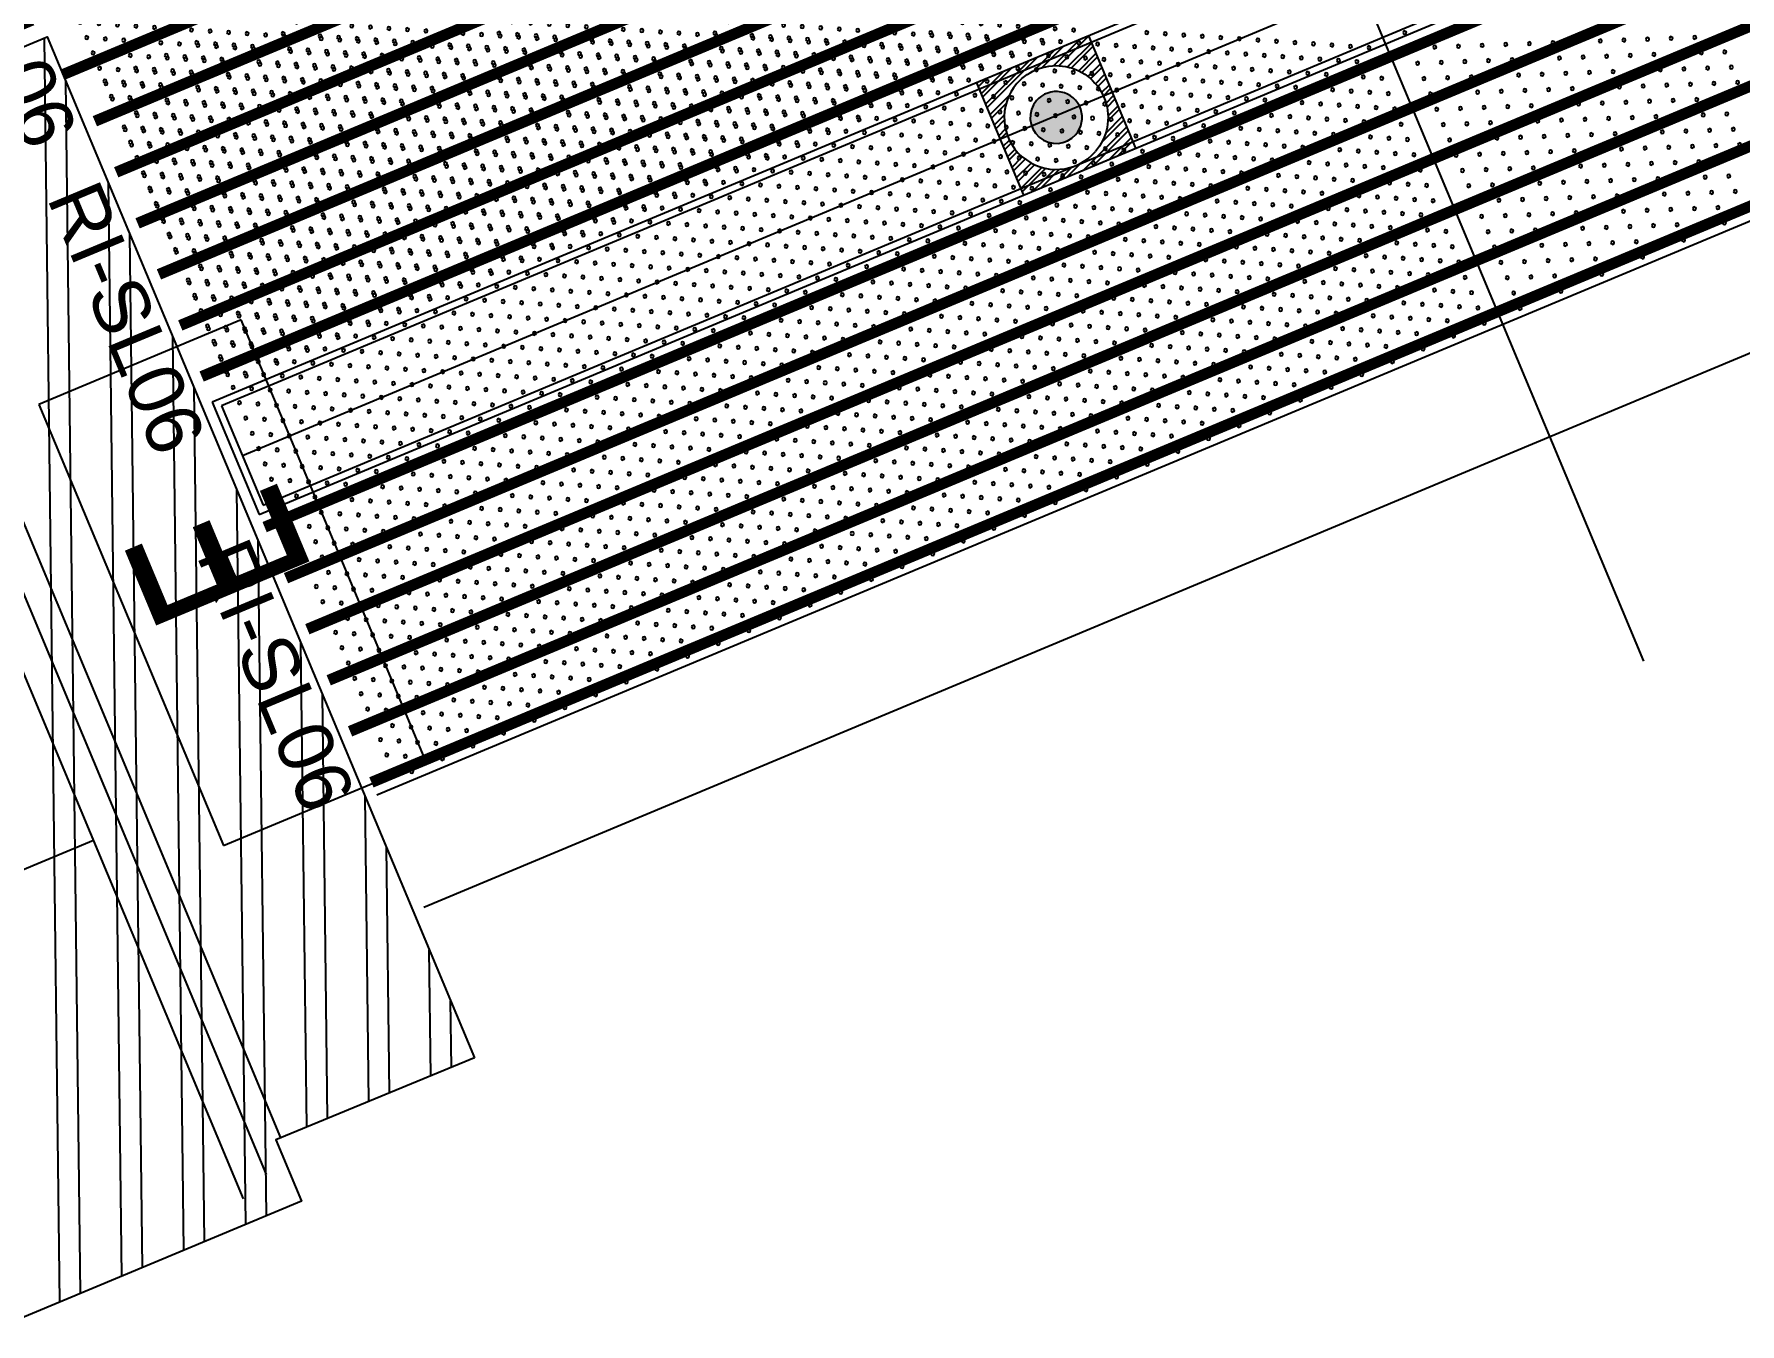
# Model space of a CAD drawing. Header units: millimetres. Extents: x 712803 to 922331, y -1382701 to -1225629.
# Drawn here: x 811359 to 814440, y -1279961 to -1277630 of the extents above; entities that cross this region are included whole.
import ezdxf
from ezdxf.enums import TextEntityAlignment as Align

# ---------------------------------------------------------------- set-up
doc = ezdxf.new("R2010")
doc.units = ezdxf.units.MM
doc.header["$LTSCALE"] = 10
doc.header["$MEASUREMENT"] = 0
doc.linetypes.add('CENTER', pattern=[50.8, 31.75, -6.35, 6.35, -6.35])
for name, color, linetype in [('I—平顶—分格线', 8, 'Continuous'), ('I—平顶—喷淋', 21, 'Continuous'), ('I—平顶—填充01(线状)', 8, 'Continuous'), ('I—平顶—暖通', 144, 'Continuous'), ('I—平顶—灯具', 62, 'Continuous'), ('I—平顶—造型', 122, 'Continuous'), ('疏散指示', 4, 'Continuous')]:
    doc.layers.add(name, color=color, linetype=linetype)
doc.styles.add('ARIAL', font='arial.ttf')
doc.styles.add('幼圆', font='SIMYOU.TTF', dxfattribs={"width": 0.7})

# ---------------------------------------------------------------- blocks, each defined once
blk = doc.blocks.new('30-2')
at = {"layer": 'I—平顶—分格线'}
for centre in [(-1385, -64.7), (-1370, -94.7), (-1355, -64.7), (-1340, -94.7), (-1325, -64.7), (-1310, -94.7), (-1295, -64.7), (-1280, -94.7), (-1265, -64.7), (-1250, -94.7), (-1235, -64.7), (-1220, -94.7), (-1205, -64.7), (-1190, -94.7), (-1175, -64.7), (-1160, -94.7), (-1145, -64.7), (-1130, -94.7), (-1115, -64.7), (-1100, -94.7), (-1085, -64.7), (-1070, -94.7), (-1055, -64.7), (-1040, -94.7), (-1025, -64.7), (-1010, -94.7), (-995, -64.7), (-980, -94.7), (-965, -64.7), (-950, -94.7), (-935, -64.7), (-920, -94.7), (-905, -64.7), (-890, -94.7), (-875, -64.7), (-860, -94.7), (-845, -64.7), (-830, -94.7), (-815, -64.7), (-800, -94.7), (-785, -64.7), (-770, -94.7), (-755, -64.7), (-740, -94.7), (-725, -64.7), (-710, -94.7), (-695, -64.7), (-680, -94.7), (-665, -64.7), (-650, -94.7), (-635, -64.7), (-620, -94.7), (-605, -64.7), (-590, -94.7), (-575, -64.7), (-560, -94.7), (-545, -64.7), (-530, -94.7), (-515, -64.7), (-500, -94.7), (-485, -64.7), (-470, -94.7), (-455, -64.7), (-440, -94.7), (-425, -64.7), (-410, -94.7), (-395, -64.7), (-380, -94.7), (-365, -64.7), (-350, -94.7), (-335, -64.7), (-320, -94.7), (-305, -64.7), (-290, -94.7), (-275, -64.7), (-260, -94.7), (-245, -64.7), (-230, -94.7), (-215, -64.7), (-200, -94.7), (-185, -64.7), (-170, -94.7), (-155, -64.7), (-140, -94.7), (-125, -64.7), (-110, -94.7), (-95, -64.7), (-80, -94.7), (-65, -64.7), (-50, -94.7), (-35, -64.7), (-20, -94.7), (-1385, -124.7), (-1355, -124.7), (-1325, -124.7), (-1295, -124.7), (-1265, -124.7), (-1235, -124.7), (-1205, -124.7), (-1175, -124.7), (-1145, -124.7), (-1115, -124.7), (-1085, -124.7), (-1055, -124.7), (-1025, -124.7), (-995, -124.7), (-965, -124.7), (-935, -124.7), (-905, -124.7), (-875, -124.7), (-845, -124.7), (-815, -124.7), (-785, -124.7), (-755, -124.7), (-725, -124.7), (-695, -124.7), (-665, -124.7), (-635, -124.7), (-605, -124.7), (-575, -124.7), (-545, -124.7), (-515, -124.7), (-485, -124.7), (-455, -124.7), (-425, -124.7), (-395, -124.7), (-365, -124.7), (-335, -124.7), (-305, -124.7), (-275, -124.7), (-245, -124.7), (-215, -124.7), (-185, -124.7), (-155, -124.7), (-125, -124.7), (-95, -124.7), (-65, -124.7), (-35, -124.7), (-1370, -154.7), (-1340, -154.7), (-1310, -154.7), (-1280, -154.7), (-1250, -154.7), (-1220, -154.7), (-1190, -154.7), (-1160, -154.7), (-1130, -154.7), (-1100, -154.7), (-1070, -154.7), (-1040, -154.7), (-1010, -154.7), (-980, -154.7), (-950, -154.7), (-920, -154.7), (-890, -154.7), (-860, -154.7), (-830, -154.7), (-800, -154.7), (-770, -154.7), (-740, -154.7), (-710, -154.7), (-680, -154.7), (-650, -154.7), (-620, -154.7), (-590, -154.7), (-560, -154.7), (-530, -154.7), (-500, -154.7), (-470, -154.7), (-440, -154.7), (-410, -154.7), (-380, -154.7), (-350, -154.7), (-320, -154.7), (-290, -154.7), (-260, -154.7), (-230, -154.7), (-200, -154.7), (-170, -154.7), (-140, -154.7), (-110, -154.7), (-80, -154.7), (-50, -154.7), (-20, -154.7), (-1385, -184.7), (-1355, -184.7), (-1325, -184.7), (-1295, -184.7), (-1265, -184.7), (-1235, -184.7), (-1205, -184.7), (-1175, -184.7), (-1145, -184.7), (-1115, -184.7), (-1085, -184.7), (-1055, -184.7), (-1025, -184.7), (-995, -184.7), (-965, -184.7), (-935, -184.7), (-905, -184.7), (-875, -184.7), (-845, -184.7), (-815, -184.7), (-785, -184.7), (-755, -184.7), (-725, -184.7), (-695, -184.7), (-665, -184.7), (-635, -184.7), (-605, -184.7), (-575, -184.7), (-545, -184.7), (-515, -184.7), (-485, -184.7), (-455, -184.7), (-425, -184.7), (-395, -184.7), (-365, -184.7), (-335, -184.7), (-305, -184.7), (-275, -184.7), (-245, -184.7), (-215, -184.7), (-185, -184.7), (-155, -184.7), (-125, -184.7), (-95, -184.7), (-65, -184.7), (-35, -184.7), (-1370, -214.7), (-1340, -214.7), (-1310, -214.7), (-1280, -214.7), (-1250, -214.7), (-1220, -214.7), (-1190, -214.7), (-1160, -214.7), (-1130, -214.7), (-1100, -214.7), (-1070, -214.7), (-1040, -214.7), (-1010, -214.7), (-980, -214.7), (-950, -214.7), (-920, -214.7), (-890, -214.7), (-860, -214.7), (-830, -214.7), (-800, -214.7), (-770, -214.7), (-740, -214.7), (-710, -214.7), (-680, -214.7), (-650, -214.7), (-620, -214.7), (-590, -214.7), (-560, -214.7), (-530, -214.7), (-500, -214.7), (-470, -214.7), (-440, -214.7), (-410, -214.7), (-380, -214.7), (-350, -214.7), (-320, -214.7), (-290, -214.7), (-260, -214.7), (-230, -214.7), (-200, -214.7), (-170, -214.7), (-140, -214.7), (-110, -214.7), (-80, -214.7), (-50, -214.7), (-20, -214.7), (-1385, -244.7), (-1355, -244.7), (-1325, -244.7), (-1295, -244.7), (-1265, -244.7), (-1235, -244.7), (-1205, -244.7), (-1175, -244.7), (-1145, -244.7), (-1115, -244.7), (-1085, -244.7), (-1055, -244.7), (-1025, -244.7), (-995, -244.7), (-965, -244.7), (-935, -244.7), (-905, -244.7), (-875, -244.7), (-845, -244.7), (-815, -244.7), (-785, -244.7), (-755, -244.7), (-725, -244.7), (-695, -244.7), (-665, -244.7), (-635, -244.7), (-605, -244.7), (-575, -244.7), (-545, -244.7), (-515, -244.7), (-485, -244.7), (-455, -244.7), (-425, -244.7), (-395, -244.7), (-365, -244.7), (-335, -244.7), (-305, -244.7), (-275, -244.7), (-245, -244.7), (-215, -244.7), (-185, -244.7), (-155, -244.7), (-125, -244.7), (-95, -244.7), (-65, -244.7), (-35, -244.7), (-1370, -274.7), (-1340, -274.7), (-1310, -274.7), (-1280, -274.7), (-1250, -274.7), (-1220, -274.7), (-1190, -274.7), (-1160, -274.7), (-1130, -274.7), (-1100, -274.7), (-1070, -274.7), (-1040, -274.7), (-1010, -274.7), (-980, -274.7), (-950, -274.7), (-920, -274.7), (-890, -274.7), (-860, -274.7), (-830, -274.7), (-800, -274.7), (-770, -274.7), (-740, -274.7), (-710, -274.7), (-680, -274.7), (-650, -274.7), (-620, -274.7), (-590, -274.7), (-560, -274.7), (-530, -274.7), (-500, -274.7), (-470, -274.7), (-440, -274.7), (-410, -274.7), (-380, -274.7), (-350, -274.7), (-320, -274.7), (-290, -274.7), (-260, -274.7), (-230, -274.7), (-200, -274.7), (-170, -274.7), (-140, -274.7), (-110, -274.7), (-80, -274.7), (-50, -274.7), (-20, -274.7), (-1355, -304.7), (-1325, -304.7), (-1295, -304.7), (-1265, -304.7), (-1235, -304.7), (-1205, -304.7), (-1175, -304.7), (-1145, -304.7), (-1115, -304.7), (-1085, -304.7), (-1055, -304.7), (-1025, -304.7), (-995, -304.7), (-965, -304.7), (-935, -304.7), (-905, -304.7), (-875, -304.7), (-845, -304.7), (-815, -304.7), (-785, -304.7), (-755, -304.7), (-725, -304.7), (-695, -304.7), (-665, -304.7), (-635, -304.7), (-605, -304.7), (-575, -304.7), (-545, -304.7), (-515, -304.7), (-485, -304.7), (-455, -304.7), (-425, -304.7), (-395, -304.7), (-365, -304.7), (-335, -304.7), (-305, -304.7), (-275, -304.7), (-245, -304.7), (-215, -304.7), (-185, -304.7), (-155, -304.7), (-125, -304.7), (-95, -304.7), (-65, -304.7), (-35, -304.7), (-1340, -334.7), (-1310, -334.7), (-1280, -334.7), (-1250, -334.7), (-1220, -334.7), (-1190, -334.7), (-1160, -334.7), (-1130, -334.7), (-1100, -334.7), (-1070, -334.7), (-1040, -334.7), (-1010, -334.7), (-980, -334.7), (-950, -334.7), (-920, -334.7), (-890, -334.7), (-860, -334.7), (-830, -334.7), (-800, -334.7), (-770, -334.7), (-740, -334.7), (-710, -334.7), (-680, -334.7), (-650, -334.7), (-620, -334.7), (-590, -334.7), (-560, -334.7), (-530, -334.7), (-500, -334.7), (-470, -334.7), (-440, -334.7), (-410, -334.7), (-380, -334.7), (-350, -334.7), (-320, -334.7), (-290, -334.7), (-260, -334.7), (-230, -334.7), (-200, -334.7), (-170, -334.7), (-140, -334.7), (-110, -334.7), (-80, -334.7), (-50, -334.7), (-20, -334.7), (-1325, -364.7), (-1295, -364.7), (-1265, -364.7), (-1235, -364.7), (-1205, -364.7), (-1175, -364.7), (-1145, -364.7), (-1115, -364.7), (-1085, -364.7), (-1055, -364.7), (-1025, -364.7), (-995, -364.7), (-965, -364.7), (-935, -364.7), (-905, -364.7), (-875, -364.7), (-845, -364.7), (-815, -364.7), (-785, -364.7), (-755, -364.7), (-725, -364.7), (-695, -364.7), (-665, -364.7), (-635, -364.7), (-605, -364.7), (-575, -364.7), (-545, -364.7), (-515, -364.7), (-485, -364.7), (-455, -364.7), (-425, -364.7), (-395, -364.7), (-365, -364.7), (-335, -364.7), (-305, -364.7), (-275, -364.7), (-245, -364.7), (-215, -364.7), (-185, -364.7), (-155, -364.7), (-125, -364.7), (-95, -364.7), (-65, -364.7), (-35, -364.7), (-1340, -394.7), (-1310, -394.7), (-1280, -394.7), (-1250, -394.7), (-1220, -394.7), (-1190, -394.7), (-1160, -394.7), (-1130, -394.7), (-1100, -394.7), (-1070, -394.7), (-1040, -394.7), (-1010, -394.7), (-980, -394.7), (-950, -394.7), (-920, -394.7), (-890, -394.7), (-860, -394.7), (-830, -394.7), (-800, -394.7), (-770, -394.7), (-740, -394.7), (-710, -394.7), (-680, -394.7), (-650, -394.7), (-620, -394.7), (-590, -394.7), (-560, -394.7), (-530, -394.7), (-500, -394.7), (-470, -394.7), (-440, -394.7), (-410, -394.7), (-380, -394.7), (-350, -394.7), (-320, -394.7), (-290, -394.7), (-260, -394.7), (-230, -394.7), (-200, -394.7), (-170, -394.7), (-140, -394.7), (-110, -394.7), (-80, -394.7), (-50, -394.7), (-20, -394.7), (-1325, -424.7), (-1295, -424.7), (-1265, -424.7), (-1235, -424.7), (-1205, -424.7), (-1175, -424.7), (-1145, -424.7), (-1115, -424.7), (-1085, -424.7), (-1055, -424.7), (-1025, -424.7), (-995, -424.7), (-965, -424.7), (-935, -424.7), (-905, -424.7), (-875, -424.7), (-845, -424.7), (-815, -424.7), (-785, -424.7), (-755, -424.7), (-725, -424.7), (-695, -424.7), (-665, -424.7), (-635, -424.7), (-605, -424.7), (-575, -424.7), (-545, -424.7), (-515, -424.7), (-485, -424.7), (-455, -424.7), (-425, -424.7), (-395, -424.7), (-365, -424.7), (-335, -424.7), (-305, -424.7), (-275, -424.7), (-245, -424.7), (-215, -424.7), (-185, -424.7), (-155, -424.7), (-125, -424.7), (-95, -424.7), (-65, -424.7), (-35, -424.7), (-1310, -454.7), (-1280, -454.7), (-1250, -454.7), (-1220, -454.7), (-1190, -454.7), (-1160, -454.7), (-1130, -454.7), (-1100, -454.7), (-1070, -454.7), (-1040, -454.7), (-1010, -454.7), (-980, -454.7), (-950, -454.7), (-920, -454.7), (-890, -454.7), (-860, -454.7), (-830, -454.7), (-800, -454.7), (-770, -454.7), (-740, -454.7), (-710, -454.7), (-680, -454.7), (-650, -454.7), (-620, -454.7), (-590, -454.7), (-560, -454.7), (-530, -454.7), (-500, -454.7), (-470, -454.7), (-440, -454.7), (-410, -454.7), (-380, -454.7), (-350, -454.7), (-320, -454.7), (-290, -454.7), (-260, -454.7), (-230, -454.7), (-200, -454.7), (-170, -454.7), (-140, -454.7), (-110, -454.7), (-80, -454.7), (-50, -454.7), (-20, -454.7), (-1295, -484.7), (-1265, -484.7), (-1235, -484.7), (-1205, -484.7), (-1175, -484.7), (-1145, -484.7), (-1115, -484.7), (-1085, -484.7), (-1055, -484.7), (-1025, -484.7), (-995, -484.7), (-965, -484.7), (-935, -484.7), (-905, -484.7), (-875, -484.7), (-845, -484.7), (-815, -484.7), (-785, -484.7), (-755, -484.7), (-725, -484.7), (-695, -484.7), (-665, -484.7), (-635, -484.7), (-605, -484.7), (-575, -484.7), (-545, -484.7), (-515, -484.7), (-485, -484.7), (-455, -484.7), (-425, -484.7), (-395, -484.7), (-365, -484.7), (-335, -484.7), (-305, -484.7), (-275, -484.7), (-245, -484.7), (-215, -484.7), (-185, -484.7), (-155, -484.7), (-125, -484.7), (-95, -484.7), (-65, -484.7), (-35, -484.7), (-1280, -514.7), (-1250, -514.7), (-1220, -514.7), (-1190, -514.7), (-1160, -514.7), (-1130, -514.7), (-1100, -514.7), (-1070, -514.7), (-1040, -514.7), (-1010, -514.7), (-980, -514.7), (-950, -514.7), (-920, -514.7), (-890, -514.7), (-860, -514.7), (-830, -514.7), (-800, -514.7), (-770, -514.7), (-740, -514.7), (-710, -514.7), (-680, -514.7), (-650, -514.7), (-620, -514.7), (-590, -514.7), (-560, -514.7), (-530, -514.7), (-500, -514.7), (-470, -514.7), (-440, -514.7), (-410, -514.7), (-380, -514.7), (-350, -514.7), (-320, -514.7), (-290, -514.7), (-260, -514.7), (-230, -514.7), (-200, -514.7), (-170, -514.7), (-140, -514.7), (-110, -514.7), (-80, -514.7), (-50, -514.7), (-20, -514.7), (-1265, -544.7), (-1235, -544.7), (-1205, -544.7), (-1175, -544.7), (-1145, -544.7), (-1115, -544.7), (-1085, -544.7), (-1055, -544.7), (-1025, -544.7), (-995, -544.7), (-965, -544.7), (-935, -544.7), (-905, -544.7), (-875, -544.7), (-845, -544.7), (-815, -544.7), (-785, -544.7), (-755, -544.7), (-725, -544.7), (-695, -544.7), (-665, -544.7), (-635, -544.7), (-605, -544.7), (-575, -544.7), (-545, -544.7), (-515, -544.7), (-485, -544.7), (-455, -544.7), (-425, -544.7), (-395, -544.7), (-365, -544.7), (-335, -544.7), (-305, -544.7), (-275, -544.7), (-245, -544.7), (-215, -544.7), (-185, -544.7), (-155, -544.7), (-125, -544.7), (-95, -544.7), (-65, -544.7), (-35, -544.7), (-1250, -574.7), (-1220, -574.7), (-1190, -574.7), (-1160, -574.7), (-1130, -574.7), (-1100, -574.7), (-1070, -574.7), (-1040, -574.7), (-1010, -574.7), (-980, -574.7), (-950, -574.7), (-920, -574.7), (-890, -574.7), (-860, -574.7), (-830, -574.7), (-800, -574.7), (-770, -574.7), (-740, -574.7), (-710, -574.7), (-680, -574.7), (-650, -574.7), (-620, -574.7), (-590, -574.7), (-560, -574.7), (-530, -574.7), (-500, -574.7), (-470, -574.7), (-440, -574.7), (-410, -574.7), (-380, -574.7), (-350, -574.7), (-320, -574.7), (-290, -574.7), (-260, -574.7), (-230, -574.7), (-200, -574.7), (-170, -574.7), (-140, -574.7), (-110, -574.7), (-80, -574.7), (-50, -574.7), (-20, -574.7), (-1235, -604.7), (-1205, -604.7), (-1175, -604.7), (-1145, -604.7), (-1115, -604.7), (-1085, -604.7), (-1055, -604.7), (-1025, -604.7), (-995, -604.7), (-965, -604.7), (-935, -604.7), (-905, -604.7), (-875, -604.7), (-845, -604.7), (-815, -604.7), (-785, -604.7), (-755, -604.7), (-725, -604.7), (-695, -604.7), (-665, -604.7), (-635, -604.7), (-605, -604.7), (-575, -604.7), (-545, -604.7), (-515, -604.7), (-485, -604.7), (-455, -604.7), (-425, -604.7), (-395, -604.7), (-365, -604.7), (-335, -604.7), (-305, -604.7), (-275, -604.7), (-245, -604.7), (-215, -604.7), (-185, -604.7), (-155, -604.7), (-125, -604.7), (-95, -604.7), (-65, -604.7), (-35, -604.7), (-1220, -634.7), (-1190, -634.7), (-1160, -634.7), (-1130, -634.7), (-1100, -634.7), (-1070, -634.7), (-1040, -634.7), (-1010, -634.7), (-980, -634.7), (-950, -634.7), (-920, -634.7), (-890, -634.7), (-860, -634.7), (-830, -634.7), (-800, -634.7), (-770, -634.7), (-740, -634.7), (-710, -634.7), (-680, -634.7), (-650, -634.7), (-620, -634.7), (-590, -634.7), (-560, -634.7), (-530, -634.7), (-500, -634.7), (-470, -634.7), (-440, -634.7), (-410, -634.7), (-380, -634.7), (-350, -634.7), (-320, -634.7), (-290, -634.7), (-260, -634.7), (-230, -634.7), (-200, -634.7), (-170, -634.7), (-140, -634.7), (-110, -634.7), (-80, -634.7), (-50, -634.7), (-20, -634.7), (-1205, -664.7), (-1175, -664.7), (-1145, -664.7), (-1115, -664.7), (-1085, -664.7), (-1055, -664.7), (-1025, -664.7), (-995, -664.7), (-965, -664.7), (-935, -664.7), (-905, -664.7), (-875, -664.7), (-845, -664.7), (-815, -664.7), (-785, -664.7), (-755, -664.7), (-725, -664.7), (-695, -664.7), (-665, -664.7), (-635, -664.7), (-605, -664.7), (-575, -664.7), (-545, -664.7), (-515, -664.7), (-485, -664.7), (-455, -664.7), (-425, -664.7), (-395, -664.7), (-365, -664.7), (-335, -664.7), (-305, -664.7), (-275, -664.7), (-245, -664.7), (-215, -664.7), (-185, -664.7), (-155, -664.7), (-125, -664.7), (-95, -664.7), (-65, -664.7), (-35, -664.7), (-1190, -694.7), (-1160, -694.7), (-1130, -694.7), (-1100, -694.7), (-1070, -694.7), (-1040, -694.7), (-1010, -694.7), (-980, -694.7), (-950, -694.7), (-920, -694.7), (-890, -694.7), (-860, -694.7), (-830, -694.7), (-800, -694.7), (-770, -694.7), (-740, -694.7), (-710, -694.7), (-680, -694.7), (-650, -694.7), (-620, -694.7), (-590, -694.7), (-560, -694.7), (-530, -694.7), (-500, -694.7), (-470, -694.7), (-440, -694.7), (-410, -694.7), (-380, -694.7), (-350, -694.7), (-320, -694.7), (-290, -694.7), (-260, -694.7), (-230, -694.7), (-200, -694.7), (-170, -694.7), (-140, -694.7), (-110, -694.7), (-80, -694.7), (-50, -694.7), (-20, -694.7), (-1175, -724.7), (-1145, -724.7), (-1115, -724.7), (-1085, -724.7), (-1055, -724.7), (-1025, -724.7), (-995, -724.7), (-965, -724.7), (-935, -724.7), (-905, -724.7), (-875, -724.7), (-845, -724.7), (-815, -724.7), (-785, -724.7), (-755, -724.7), (-725, -724.7), (-695, -724.7), (-665, -724.7), (-635, -724.7), (-605, -724.7), (-575, -724.7), (-545, -724.7), (-515, -724.7), (-485, -724.7), (-455, -724.7), (-425, -724.7), (-395, -724.7), (-365, -724.7), (-335, -724.7), (-305, -724.7), (-275, -724.7), (-245, -724.7), (-215, -724.7), (-185, -724.7), (-155, -724.7), (-125, -724.7), (-95, -724.7), (-65, -724.7), (-35, -724.7), (-1190, -754.7), (-1160, -754.7), (-1130, -754.7), (-1100, -754.7), (-1070, -754.7), (-1040, -754.7), (-1010, -754.7), (-980, -754.7), (-950, -754.7), (-920, -754.7), (-890, -754.7), (-860, -754.7), (-830, -754.7), (-800, -754.7), (-770, -754.7), (-740, -754.7), (-710, -754.7), (-680, -754.7), (-650, -754.7), (-620, -754.7), (-590, -754.7), (-560, -754.7), (-530, -754.7), (-500, -754.7), (-470, -754.7), (-440, -754.7), (-410, -754.7), (-380, -754.7), (-350, -754.7), (-320, -754.7), (-290, -754.7), (-260, -754.7), (-230, -754.7), (-200, -754.7), (-170, -754.7), (-140, -754.7), (-110, -754.7), (-80, -754.7), (-50, -754.7), (-20, -754.7), (-1175, -784.7), (-1145, -784.7), (-1115, -784.7), (-1085, -784.7), (-1055, -784.7), (-1025, -784.7), (-995, -784.7), (-965, -784.7), (-935, -784.7), (-905, -784.7), (-875, -784.7), (-845, -784.7), (-815, -784.7), (-785, -784.7), (-755, -784.7), (-725, -784.7), (-695, -784.7), (-665, -784.7), (-635, -784.7), (-605, -784.7), (-575, -784.7), (-545, -784.7), (-515, -784.7), (-485, -784.7), (-455, -784.7), (-425, -784.7), (-395, -784.7), (-365, -784.7), (-335, -784.7), (-305, -784.7), (-275, -784.7), (-245, -784.7), (-215, -784.7), (-185, -784.7), (-155, -784.7), (-125, -784.7), (-95, -784.7), (-65, -784.7), (-35, -784.7), (-1160, -814.7), (-1130, -814.7), (-1100, -814.7), (-1070, -814.7), (-1040, -814.7), (-1010, -814.7), (-980, -814.7), (-950, -814.7), (-920, -814.7), (-890, -814.7), (-860, -814.7), (-830, -814.7), (-800, -814.7), (-770, -814.7), (-740, -814.7), (-710, -814.7), (-680, -814.7), (-650, -814.7), (-620, -814.7), (-590, -814.7), (-560, -814.7), (-530, -814.7), (-500, -814.7), (-470, -814.7), (-440, -814.7), (-410, -814.7), (-380, -814.7), (-350, -814.7), (-320, -814.7), (-290, -814.7), (-260, -814.7), (-230, -814.7), (-200, -814.7), (-170, -814.7), (-140, -814.7), (-110, -814.7), (-80, -814.7), (-50, -814.7), (-20, -814.7), (-1145, -844.7), (-1115, -844.7), (-1085, -844.7), (-1055, -844.7), (-1025, -844.7), (-995, -844.7), (-965, -844.7), (-935, -844.7), (-905, -844.7), (-875, -844.7), (-845, -844.7), (-815, -844.7), (-785, -844.7), (-755, -844.7), (-725, -844.7), (-695, -844.7), (-665, -844.7), (-635, -844.7), (-605, -844.7), (-575, -844.7), (-545, -844.7), (-515, -844.7), (-485, -844.7), (-455, -844.7), (-425, -844.7), (-395, -844.7), (-365, -844.7), (-335, -844.7), (-305, -844.7), (-275, -844.7), (-245, -844.7), (-215, -844.7), (-185, -844.7), (-155, -844.7), (-125, -844.7), (-95, -844.7), (-65, -844.7), (-35, -844.7), (-1130, -874.7), (-1100, -874.7), (-1070, -874.7), (-1040, -874.7), (-1010, -874.7), (-980, -874.7), (-950, -874.7), (-920, -874.7), (-890, -874.7), (-860, -874.7), (-830, -874.7), (-800, -874.7), (-770, -874.7), (-740, -874.7), (-710, -874.7), (-680, -874.7), (-650, -874.7), (-620, -874.7), (-590, -874.7), (-560, -874.7), (-530, -874.7), (-500, -874.7), (-470, -874.7), (-440, -874.7), (-410, -874.7), (-380, -874.7), (-350, -874.7), (-320, -874.7), (-290, -874.7), (-260, -874.7), (-230, -874.7), (-200, -874.7), (-170, -874.7), (-140, -874.7), (-110, -874.7), (-80, -874.7), (-50, -874.7), (-20, -874.7), (-1115, -904.7), (-1085, -904.7), (-1055, -904.7), (-1025, -904.7), (-995, -904.7), (-965, -904.7), (-935, -904.7), (-905, -904.7), (-875, -904.7), (-845, -904.7), (-815, -904.7), (-785, -904.7), (-755, -904.7), (-725, -904.7), (-695, -904.7), (-665, -904.7), (-635, -904.7), (-605, -904.7), (-575, -904.7), (-545, -904.7), (-515, -904.7), (-485, -904.7), (-455, -904.7), (-425, -904.7), (-395, -904.7), (-365, -904.7), (-335, -904.7), (-305, -904.7), (-275, -904.7), (-245, -904.7), (-215, -904.7), (-185, -904.7), (-155, -904.7), (-125, -904.7), (-95, -904.7), (-65, -904.7), (-35, -904.7), (-1100, -934.7), (-1070, -934.7), (-1040, -934.7), (-1010, -934.7), (-980, -934.7), (-950, -934.7), (-920, -934.7), (-890, -934.7), (-860, -934.7), (-830, -934.7), (-800, -934.7), (-770, -934.7), (-740, -934.7), (-710, -934.7), (-680, -934.7), (-650, -934.7), (-620, -934.7), (-590, -934.7), (-560, -934.7), (-530, -934.7), (-500, -934.7), (-470, -934.7), (-440, -934.7), (-410, -934.7), (-380, -934.7), (-350, -934.7), (-320, -934.7), (-290, -934.7), (-260, -934.7), (-230, -934.7), (-200, -934.7), (-170, -934.7), (-140, -934.7), (-110, -934.7), (-80, -934.7), (-50, -934.7), (-20, -934.7), (-1085, -964.7), (-1055, -964.7), (-1025, -964.7), (-995, -964.7), (-965, -964.7), (-935, -964.7), (-905, -964.7), (-875, -964.7), (-845, -964.7), (-815, -964.7), (-785, -964.7), (-755, -964.7), (-725, -964.7), (-695, -964.7), (-665, -964.7), (-635, -964.7), (-605, -964.7), (-575, -964.7), (-545, -964.7), (-515, -964.7), (-485, -964.7), (-455, -964.7), (-425, -964.7), (-395, -964.7), (-365, -964.7), (-335, -964.7), (-305, -964.7), (-275, -964.7), (-245, -964.7), (-215, -964.7), (-185, -964.7), (-155, -964.7), (-125, -964.7), (-95, -964.7), (-65, -964.7), (-35, -964.7), (-1070, -994.7), (-1040, -994.7), (-1010, -994.7), (-980, -994.7), (-950, -994.7), (-920, -994.7), (-890, -994.7), (-860, -994.7), (-830, -994.7), (-800, -994.7), (-770, -994.7), (-740, -994.7), (-710, -994.7), (-680, -994.7), (-650, -994.7), (-620, -994.7), (-590, -994.7), (-560, -994.7), (-530, -994.7), (-500, -994.7), (-470, -994.7), (-440, -994.7), (-410, -994.7), (-380, -994.7), (-350, -994.7), (-320, -994.7), (-290, -994.7), (-260, -994.7), (-230, -994.7), (-200, -994.7), (-170, -994.7), (-140, -994.7), (-110, -994.7), (-80, -994.7), (-50, -994.7), (-20, -994.7), (-1055, -1024.7), (-1025, -1024.7), (-995, -1024.7), (-965, -1024.7), (-935, -1024.7), (-905, -1024.7), (-875, -1024.7), (-845, -1024.7), (-815, -1024.7), (-785, -1024.7), (-755, -1024.7), (-725, -1024.7), (-695, -1024.7), (-665, -1024.7), (-635, -1024.7), (-605, -1024.7), (-575, -1024.7), (-545, -1024.7), (-515, -1024.7), (-485, -1024.7), (-455, -1024.7), (-425, -1024.7), (-395, -1024.7), (-365, -1024.7), (-335, -1024.7), (-305, -1024.7), (-275, -1024.7), (-245, -1024.7), (-215, -1024.7), (-185, -1024.7), (-155, -1024.7), (-125, -1024.7), (-95, -1024.7), (-65, -1024.7), (-35, -1024.7), (-1040, -1054.7), (-1010, -1054.7), (-980, -1054.7), (-950, -1054.7), (-920, -1054.7), (-890, -1054.7), (-860, -1054.7), (-830, -1054.7), (-800, -1054.7), (-770, -1054.7), (-740, -1054.7), (-710, -1054.7), (-680, -1054.7), (-650, -1054.7), (-620, -1054.7), (-590, -1054.7), (-560, -1054.7), (-530, -1054.7), (-500, -1054.7), (-470, -1054.7), (-440, -1054.7), (-410, -1054.7), (-380, -1054.7), (-350, -1054.7), (-320, -1054.7), (-290, -1054.7), (-260, -1054.7), (-230, -1054.7), (-200, -1054.7), (-170, -1054.7), (-140, -1054.7), (-110, -1054.7), (-80, -1054.7), (-50, -1054.7), (-20, -1054.7), (-1025, -1084.7), (-995, -1084.7), (-965, -1084.7), (-935, -1084.7), (-905, -1084.7), (-875, -1084.7), (-845, -1084.7), (-815, -1084.7), (-785, -1084.7), (-755, -1084.7), (-725, -1084.7), (-695, -1084.7), (-665, -1084.7), (-635, -1084.7), (-605, -1084.7), (-575, -1084.7), (-545, -1084.7), (-515, -1084.7), (-485, -1084.7), (-455, -1084.7), (-425, -1084.7), (-395, -1084.7), (-365, -1084.7), (-335, -1084.7), (-305, -1084.7), (-275, -1084.7), (-245, -1084.7), (-215, -1084.7), (-185, -1084.7), (-155, -1084.7), (-125, -1084.7), (-95, -1084.7), (-65, -1084.7), (-35, -1084.7), (-1040, -1114.7), (-1010, -1114.7), (-980, -1114.7), (-950, -1114.7), (-920, -1114.7), (-890, -1114.7), (-860, -1114.7), (-830, -1114.7), (-800, -1114.7), (-770, -1114.7), (-740, -1114.7), (-710, -1114.7), (-680, -1114.7), (-650, -1114.7), (-620, -1114.7), (-590, -1114.7), (-560, -1114.7), (-530, -1114.7), (-500, -1114.7), (-470, -1114.7), (-440, -1114.7), (-410, -1114.7), (-380, -1114.7), (-350, -1114.7), (-320, -1114.7), (-290, -1114.7), (-260, -1114.7), (-230, -1114.7), (-200, -1114.7), (-170, -1114.7), (-140, -1114.7), (-110, -1114.7), (-80, -1114.7), (-50, -1114.7), (-20, -1114.7), (-1025, -1144.7), (-995, -1144.7), (-965, -1144.7), (-935, -1144.7), (-905, -1144.7), (-875, -1144.7), (-845, -1144.7), (-815, -1144.7), (-785, -1144.7), (-755, -1144.7), (-725, -1144.7), (-695, -1144.7), (-665, -1144.7), (-635, -1144.7), (-605, -1144.7), (-575, -1144.7), (-545, -1144.7), (-515, -1144.7), (-485, -1144.7), (-455, -1144.7), (-425, -1144.7), (-395, -1144.7), (-365, -1144.7), (-335, -1144.7), (-305, -1144.7), (-275, -1144.7), (-245, -1144.7), (-215, -1144.7), (-185, -1144.7), (-155, -1144.7), (-125, -1144.7), (-95, -1144.7), (-65, -1144.7), (-35, -1144.7), (-1010, -1174.7), (-980, -1174.7), (-950, -1174.7), (-920, -1174.7), (-890, -1174.7), (-860, -1174.7), (-830, -1174.7), (-800, -1174.7), (-770, -1174.7), (-740, -1174.7), (-710, -1174.7), (-680, -1174.7), (-650, -1174.7), (-620, -1174.7), (-590, -1174.7), (-560, -1174.7), (-530, -1174.7), (-500, -1174.7), (-470, -1174.7), (-440, -1174.7), (-410, -1174.7), (-380, -1174.7), (-350, -1174.7), (-320, -1174.7), (-290, -1174.7), (-260, -1174.7), (-230, -1174.7), (-200, -1174.7), (-170, -1174.7), (-140, -1174.7), (-110, -1174.7), (-80, -1174.7), (-50, -1174.7), (-20, -1174.7), (-995, -1204.7), (-980, -1234.7), (-965, -1204.7), (-950, -1234.7), (-935, -1204.7), (-920, -1234.7), (-905, -1204.7), (-890, -1234.7), (-875, -1204.7), (-860, -1234.7), (-845, -1204.7), (-830, -1234.7), (-815, -1204.7), (-800, -1234.7), (-785, -1204.7), (-770, -1234.7), (-755, -1204.7), (-740, -1234.7), (-725, -1204.7), (-710, -1234.7), (-695, -1204.7), (-680, -1234.7), (-665, -1204.7), (-650, -1234.7), (-635, -1204.7), (-620, -1234.7), (-605, -1204.7), (-590, -1234.7), (-575, -1204.7), (-560, -1234.7), (-545, -1204.7), (-530, -1234.7), (-515, -1204.7), (-500, -1234.7), (-485, -1204.7), (-470, -1234.7), (-455, -1204.7), (-440, -1234.7), (-425, -1204.7), (-410, -1234.7), (-395, -1204.7), (-380, -1234.7), (-365, -1204.7), (-350, -1234.7), (-335, -1204.7), (-320, -1234.7), (-305, -1204.7), (-290, -1234.7), (-275, -1204.7), (-260, -1234.7), (-245, -1204.7), (-230, -1234.7), (-215, -1204.7), (-200, -1234.7), (-185, -1204.7), (-170, -1234.7), (-155, -1204.7), (-140, -1234.7), (-125, -1204.7), (-110, -1234.7), (-95, -1204.7), (-80, -1234.7), (-65, -1204.7), (-50, -1234.7), (-35, -1204.7), (-20, -1234.7), (-965, -1264.7), (-935, -1264.7), (-905, -1264.7), (-875, -1264.7), (-845, -1264.7), (-815, -1264.7), (-785, -1264.7), (-755, -1264.7), (-725, -1264.7), (-695, -1264.7), (-665, -1264.7), (-635, -1264.7), (-605, -1264.7), (-575, -1264.7), (-545, -1264.7), (-515, -1264.7), (-485, -1264.7), (-455, -1264.7), (-425, -1264.7), (-395, -1264.7), (-365, -1264.7), (-335, -1264.7), (-305, -1264.7), (-275, -1264.7), (-245, -1264.7), (-215, -1264.7), (-185, -1264.7), (-155, -1264.7), (-125, -1264.7), (-95, -1264.7), (-65, -1264.7), (-35, -1264.7), (-950, -1294.7), (-920, -1294.7), (-890, -1294.7), (-860, -1294.7), (-830, -1294.7), (-800, -1294.7), (-770, -1294.7), (-740, -1294.7), (-710, -1294.7), (-680, -1294.7), (-650, -1294.7), (-620, -1294.7), (-590, -1294.7), (-560, -1294.7), (-530, -1294.7), (-500, -1294.7), (-470, -1294.7), (-440, -1294.7), (-410, -1294.7), (-380, -1294.7), (-350, -1294.7), (-320, -1294.7), (-290, -1294.7), (-260, -1294.7), (-230, -1294.7), (-200, -1294.7), (-170, -1294.7), (-140, -1294.7), (-110, -1294.7), (-80, -1294.7), (-50, -1294.7), (-20, -1294.7), (-935, -1324.7), (-905, -1324.7), (-875, -1324.7), (-845, -1324.7), (-815, -1324.7), (-785, -1324.7), (-755, -1324.7), (-725, -1324.7), (-695, -1324.7), (-665, -1324.7), (-635, -1324.7), (-605, -1324.7), (-575, -1324.7), (-545, -1324.7), (-515, -1324.7), (-485, -1324.7), (-455, -1324.7), (-425, -1324.7), (-395, -1324.7), (-365, -1324.7), (-335, -1324.7), (-305, -1324.7), (-275, -1324.7), (-245, -1324.7), (-215, -1324.7), (-185, -1324.7), (-155, -1324.7), (-125, -1324.7), (-95, -1324.7), (-65, -1324.7), (-35, -1324.7), (-920, -1354.7), (-890, -1354.7), (-860, -1354.7), (-830, -1354.7), (-800, -1354.7), (-770, -1354.7), (-740, -1354.7), (-710, -1354.7), (-680, -1354.7), (-650, -1354.7), (-620, -1354.7), (-590, -1354.7), (-560, -1354.7), (-530, -1354.7), (-500, -1354.7), (-470, -1354.7), (-440, -1354.7), (-410, -1354.7), (-380, -1354.7), (-350, -1354.7), (-320, -1354.7), (-290, -1354.7), (-260, -1354.7), (-230, -1354.7), (-200, -1354.7), (-170, -1354.7), (-140, -1354.7), (-110, -1354.7), (-80, -1354.7), (-50, -1354.7), (-20, -1354.7), (-905, -1384.7), (-875, -1384.7), (-845, -1384.7), (-815, -1384.7), (-785, -1384.7), (-755, -1384.7), (-725, -1384.7), (-695, -1384.7), (-665, -1384.7), (-635, -1384.7), (-605, -1384.7), (-575, -1384.7), (-545, -1384.7), (-515, -1384.7), (-485, -1384.7), (-455, -1384.7), (-425, -1384.7), (-395, -1384.7), (-365, -1384.7), (-335, -1384.7), (-305, -1384.7), (-275, -1384.7), (-245, -1384.7), (-215, -1384.7), (-185, -1384.7), (-155, -1384.7), (-125, -1384.7), (-95, -1384.7), (-65, -1384.7), (-35, -1384.7), (-890, -1414.7), (-860, -1414.7), (-830, -1414.7), (-800, -1414.7), (-770, -1414.7), (-740, -1414.7), (-710, -1414.7), (-680, -1414.7), (-650, -1414.7), (-620, -1414.7), (-590, -1414.7), (-560, -1414.7), (-530, -1414.7), (-500, -1414.7), (-470, -1414.7), (-440, -1414.7), (-410, -1414.7), (-380, -1414.7), (-350, -1414.7), (-320, -1414.7), (-290, -1414.7), (-260, -1414.7), (-230, -1414.7), (-200, -1414.7), (-170, -1414.7), (-140, -1414.7), (-110, -1414.7), (-80, -1414.7), (-50, -1414.7), (-20, -1414.7), (-875, -1444.7), (-845, -1444.7), (-815, -1444.7), (-785, -1444.7), (-755, -1444.7), (-725, -1444.7), (-695, -1444.7), (-665, -1444.7), (-635, -1444.7), (-605, -1444.7), (-575, -1444.7), (-545, -1444.7), (-515, -1444.7), (-485, -1444.7), (-455, -1444.7), (-425, -1444.7), (-395, -1444.7), (-365, -1444.7), (-335, -1444.7), (-305, -1444.7), (-275, -1444.7), (-245, -1444.7), (-215, -1444.7), (-185, -1444.7), (-155, -1444.7), (-125, -1444.7), (-95, -1444.7), (-65, -1444.7), (-35, -1444.7), (-890, -1474.7), (-860, -1474.7), (-830, -1474.7), (-800, -1474.7), (-770, -1474.7), (-740, -1474.7), (-710, -1474.7), (-680, -1474.7), (-650, -1474.7), (-620, -1474.7), (-590, -1474.7), (-560, -1474.7), (-530, -1474.7), (-500, -1474.7), (-470, -1474.7), (-440, -1474.7), (-410, -1474.7), (-380, -1474.7), (-350, -1474.7), (-320, -1474.7), (-290, -1474.7), (-260, -1474.7), (-230, -1474.7), (-200, -1474.7), (-170, -1474.7), (-140, -1474.7), (-110, -1474.7), (-80, -1474.7), (-50, -1474.7), (-20, -1474.7), (-875, -1504.7), (-845, -1504.7), (-815, -1504.7), (-785, -1504.7), (-755, -1504.7), (-725, -1504.7), (-695, -1504.7), (-665, -1504.7), (-635, -1504.7), (-605, -1504.7), (-575, -1504.7), (-545, -1504.7), (-515, -1504.7), (-485, -1504.7), (-455, -1504.7), (-425, -1504.7), (-395, -1504.7), (-365, -1504.7), (-335, -1504.7), (-305, -1504.7), (-275, -1504.7), (-245, -1504.7), (-215, -1504.7), (-185, -1504.7), (-155, -1504.7), (-125, -1504.7), (-95, -1504.7), (-65, -1504.7), (-35, -1504.7), (-860, -1534.7), (-830, -1534.7), (-800, -1534.7), (-770, -1534.7), (-740, -1534.7), (-710, -1534.7), (-680, -1534.7), (-650, -1534.7), (-620, -1534.7), (-590, -1534.7), (-560, -1534.7), (-530, -1534.7), (-500, -1534.7), (-470, -1534.7), (-440, -1534.7), (-410, -1534.7), (-380, -1534.7), (-350, -1534.7), (-320, -1534.7), (-290, -1534.7), (-260, -1534.7), (-230, -1534.7), (-200, -1534.7), (-170, -1534.7), (-140, -1534.7), (-110, -1534.7), (-80, -1534.7), (-50, -1534.7), (-20, -1534.7), (-845, -1564.7), (-815, -1564.7), (-785, -1564.7), (-755, -1564.7), (-725, -1564.7), (-695, -1564.7), (-665, -1564.7), (-635, -1564.7), (-605, -1564.7), (-575, -1564.7), (-545, -1564.7), (-515, -1564.7), (-485, -1564.7), (-455, -1564.7), (-425, -1564.7), (-395, -1564.7), (-365, -1564.7), (-335, -1564.7), (-305, -1564.7), (-275, -1564.7), (-245, -1564.7), (-215, -1564.7), (-185, -1564.7), (-155, -1564.7), (-125, -1564.7), (-95, -1564.7), (-65, -1564.7), (-35, -1564.7), (-830, -1594.7), (-800, -1594.7), (-770, -1594.7), (-740, -1594.7), (-710, -1594.7), (-680, -1594.7), (-650, -1594.7), (-620, -1594.7), (-590, -1594.7), (-560, -1594.7), (-530, -1594.7), (-500, -1594.7), (-470, -1594.7), (-440, -1594.7), (-410, -1594.7), (-380, -1594.7), (-350, -1594.7), (-320, -1594.7), (-290, -1594.7), (-260, -1594.7), (-230, -1594.7), (-200, -1594.7), (-170, -1594.7), (-140, -1594.7), (-110, -1594.7), (-80, -1594.7), (-50, -1594.7), (-20, -1594.7), (-815, -1624.7), (-785, -1624.7), (-755, -1624.7), (-725, -1624.7), (-695, -1624.7), (-665, -1624.7), (-635, -1624.7), (-605, -1624.7), (-575, -1624.7), (-545, -1624.7), (-515, -1624.7), (-485, -1624.7), (-455, -1624.7), (-425, -1624.7), (-395, -1624.7), (-365, -1624.7), (-335, -1624.7), (-305, -1624.7), (-275, -1624.7), (-245, -1624.7), (-215, -1624.7), (-185, -1624.7), (-155, -1624.7), (-125, -1624.7), (-95, -1624.7), (-65, -1624.7), (-35, -1624.7), (-800, -1654.7), (-770, -1654.7), (-740, -1654.7), (-710, -1654.7), (-680, -1654.7), (-650, -1654.7), (-620, -1654.7), (-590, -1654.7), (-560, -1654.7), (-530, -1654.7), (-500, -1654.7), (-470, -1654.7), (-440, -1654.7), (-410, -1654.7), (-380, -1654.7), (-350, -1654.7), (-320, -1654.7), (-290, -1654.7), (-260, -1654.7), (-230, -1654.7), (-200, -1654.7), (-170, -1654.7), (-140, -1654.7), (-110, -1654.7), (-80, -1654.7), (-50, -1654.7), (-20, -1654.7), (-785, -1684.7), (-755, -1684.7), (-725, -1684.7), (-695, -1684.7), (-665, -1684.7), (-635, -1684.7), (-605, -1684.7), (-575, -1684.7), (-545, -1684.7), (-515, -1684.7), (-485, -1684.7), (-455, -1684.7), (-425, -1684.7), (-395, -1684.7), (-365, -1684.7), (-335, -1684.7), (-305, -1684.7), (-275, -1684.7), (-245, -1684.7), (-215, -1684.7), (-185, -1684.7), (-155, -1684.7), (-125, -1684.7), (-95, -1684.7), (-65, -1684.7), (-35, -1684.7), (-770, -1714.7), (-740, -1714.7), (-710, -1714.7), (-680, -1714.7), (-650, -1714.7), (-620, -1714.7), (-590, -1714.7), (-560, -1714.7), (-530, -1714.7), (-500, -1714.7), (-470, -1714.7), (-440, -1714.7), (-410, -1714.7), (-380, -1714.7), (-350, -1714.7), (-320, -1714.7), (-290, -1714.7), (-260, -1714.7), (-230, -1714.7), (-200, -1714.7), (-170, -1714.7), (-140, -1714.7), (-110, -1714.7), (-80, -1714.7), (-50, -1714.7), (-20, -1714.7), (-755, -1744.7), (-725, -1744.7), (-695, -1744.7), (-665, -1744.7), (-635, -1744.7), (-605, -1744.7), (-575, -1744.7), (-545, -1744.7), (-515, -1744.7), (-485, -1744.7), (-455, -1744.7), (-425, -1744.7), (-395, -1744.7), (-365, -1744.7), (-335, -1744.7), (-305, -1744.7), (-275, -1744.7), (-245, -1744.7), (-215, -1744.7), (-185, -1744.7), (-155, -1744.7), (-125, -1744.7), (-95, -1744.7), (-65, -1744.7), (-35, -1744.7), (-740, -1774.7), (-710, -1774.7), (-680, -1774.7), (-650, -1774.7), (-620, -1774.7), (-590, -1774.7), (-560, -1774.7), (-530, -1774.7), (-500, -1774.7), (-470, -1774.7), (-440, -1774.7), (-410, -1774.7), (-380, -1774.7), (-350, -1774.7), (-320, -1774.7), (-290, -1774.7), (-260, -1774.7), (-230, -1774.7), (-200, -1774.7), (-170, -1774.7), (-140, -1774.7), (-110, -1774.7), (-80, -1774.7), (-50, -1774.7), (-20, -1774.7), (-725, -1804.7), (-695, -1804.7), (-665, -1804.7), (-635, -1804.7), (-605, -1804.7), (-575, -1804.7), (-545, -1804.7), (-515, -1804.7), (-485, -1804.7), (-455, -1804.7), (-425, -1804.7), (-395, -1804.7), (-365, -1804.7), (-335, -1804.7), (-305, -1804.7), (-275, -1804.7), (-245, -1804.7), (-215, -1804.7), (-185, -1804.7), (-155, -1804.7), (-125, -1804.7), (-95, -1804.7), (-65, -1804.7), (-35, -1804.7), (-740, -1834.7), (-710, -1834.7), (-680, -1834.7), (-650, -1834.7), (-620, -1834.7), (-590, -1834.7), (-560, -1834.7), (-530, -1834.7), (-500, -1834.7), (-470, -1834.7), (-440, -1834.7), (-410, -1834.7), (-380, -1834.7), (-350, -1834.7), (-320, -1834.7), (-290, -1834.7), (-260, -1834.7), (-230, -1834.7), (-200, -1834.7), (-170, -1834.7), (-140, -1834.7), (-110, -1834.7), (-80, -1834.7), (-50, -1834.7), (-20, -1834.7), (-725, -1864.7), (-695, -1864.7), (-665, -1864.7), (-635, -1864.7), (-605, -1864.7), (-575, -1864.7), (-545, -1864.7), (-515, -1864.7), (-485, -1864.7), (-455, -1864.7), (-425, -1864.7), (-395, -1864.7), (-365, -1864.7), (-335, -1864.7), (-305, -1864.7), (-275, -1864.7), (-245, -1864.7), (-215, -1864.7), (-185, -1864.7), (-155, -1864.7), (-125, -1864.7), (-95, -1864.7), (-65, -1864.7), (-35, -1864.7), (-710, -1894.7), (-680, -1894.7), (-650, -1894.7), (-620, -1894.7), (-590, -1894.7), (-560, -1894.7), (-530, -1894.7), (-500, -1894.7), (-470, -1894.7), (-440, -1894.7), (-410, -1894.7), (-380, -1894.7), (-350, -1894.7), (-320, -1894.7), (-290, -1894.7), (-260, -1894.7), (-230, -1894.7), (-200, -1894.7), (-170, -1894.7), (-140, -1894.7), (-110, -1894.7), (-80, -1894.7), (-50, -1894.7), (-20, -1894.7), (-695, -1924.7), (-665, -1924.7), (-635, -1924.7), (-605, -1924.7), (-575, -1924.7), (-545, -1924.7), (-515, -1924.7), (-485, -1924.7), (-455, -1924.7), (-425, -1924.7), (-395, -1924.7), (-365, -1924.7), (-335, -1924.7), (-305, -1924.7), (-275, -1924.7), (-245, -1924.7), (-215, -1924.7), (-185, -1924.7), (-155, -1924.7), (-125, -1924.7), (-95, -1924.7), (-65, -1924.7), (-35, -1924.7), (-680, -1954.7), (-650, -1954.7), (-620, -1954.7), (-590, -1954.7), (-560, -1954.7), (-530, -1954.7), (-500, -1954.7), (-470, -1954.7), (-440, -1954.7), (-410, -1954.7), (-380, -1954.7), (-350, -1954.7), (-320, -1954.7), (-290, -1954.7), (-260, -1954.7), (-230, -1954.7), (-200, -1954.7), (-170, -1954.7), (-140, -1954.7), (-110, -1954.7), (-80, -1954.7), (-50, -1954.7), (-20, -1954.7), (-665, -1984.7), (-635, -1984.7), (-605, -1984.7), (-575, -1984.7), (-545, -1984.7), (-515, -1984.7), (-485, -1984.7), (-455, -1984.7), (-425, -1984.7), (-395, -1984.7), (-365, -1984.7), (-335, -1984.7), (-305, -1984.7), (-275, -1984.7), (-245, -1984.7), (-215, -1984.7), (-185, -1984.7), (-155, -1984.7), (-125, -1984.7), (-95, -1984.7), (-65, -1984.7), (-35, -1984.7), (-650, -2014.7), (-620, -2014.7), (-590, -2014.7), (-560, -2014.7), (-530, -2014.7), (-500, -2014.7), (-470, -2014.7), (-440, -2014.7), (-410, -2014.7), (-380, -2014.7), (-350, -2014.7), (-320, -2014.7), (-290, -2014.7), (-260, -2014.7), (-230, -2014.7), (-200, -2014.7), (-170, -2014.7), (-140, -2014.7), (-110, -2014.7), (-80, -2014.7), (-50, -2014.7), (-20, -2014.7), (-635, -2044.7), (-605, -2044.7), (-575, -2044.7), (-545, -2044.7), (-515, -2044.7), (-485, -2044.7), (-455, -2044.7), (-425, -2044.7), (-395, -2044.7), (-365, -2044.7), (-335, -2044.7), (-305, -2044.7), (-275, -2044.7), (-245, -2044.7), (-215, -2044.7), (-185, -2044.7), (-155, -2044.7), (-125, -2044.7), (-95, -2044.7), (-65, -2044.7), (-35, -2044.7), (-620, -2074.7), (-590, -2074.7), (-560, -2074.7), (-530, -2074.7), (-500, -2074.7), (-470, -2074.7), (-440, -2074.7), (-410, -2074.7), (-380, -2074.7), (-350, -2074.7), (-320, -2074.7), (-290, -2074.7), (-260, -2074.7), (-230, -2074.7), (-200, -2074.7), (-170, -2074.7), (-140, -2074.7), (-110, -2074.7), (-80, -2074.7), (-50, -2074.7), (-20, -2074.7), (-605, -2104.7), (-575, -2104.7), (-545, -2104.7), (-515, -2104.7), (-485, -2104.7), (-455, -2104.7), (-425, -2104.7), (-395, -2104.7), (-365, -2104.7), (-335, -2104.7), (-305, -2104.7), (-275, -2104.7), (-245, -2104.7), (-215, -2104.7), (-185, -2104.7), (-155, -2104.7), (-125, -2104.7), (-95, -2104.7), (-65, -2104.7), (-35, -2104.7), (-590, -2134.7), (-560, -2134.7), (-530, -2134.7), (-500, -2134.7), (-470, -2134.7), (-440, -2134.7), (-410, -2134.7), (-380, -2134.7), (-350, -2134.7), (-320, -2134.7), (-290, -2134.7), (-260, -2134.7), (-230, -2134.7), (-200, -2134.7), (-170, -2134.7), (-140, -2134.7), (-110, -2134.7), (-80, -2134.7), (-50, -2134.7), (-20, -2134.7), (-575, -2164.7), (-545, -2164.7), (-515, -2164.7), (-485, -2164.7), (-455, -2164.7), (-425, -2164.7), (-395, -2164.7), (-365, -2164.7), (-335, -2164.7), (-305, -2164.7), (-275, -2164.7), (-245, -2164.7), (-215, -2164.7), (-185, -2164.7), (-155, -2164.7), (-125, -2164.7), (-95, -2164.7), (-65, -2164.7), (-35, -2164.7), (-560, -2194.7), (-530, -2194.7), (-500, -2194.7), (-470, -2194.7), (-440, -2194.7), (-410, -2194.7), (-380, -2194.7), (-350, -2194.7), (-320, -2194.7), (-290, -2194.7), (-260, -2194.7), (-230, -2194.7), (-200, -2194.7), (-170, -2194.7), (-140, -2194.7), (-110, -2194.7), (-80, -2194.7), (-50, -2194.7), (-20, -2194.7)]:
    blk.add_circle(centre, 3, dxfattribs=at)
blk = doc.blocks.new('*U326')
for p, q in [((-1944.1, 0), (-1944.1, 80.6)), ((-1944.1, 80.6), (6265.1, 80.6)), ((-1939.3, 75.9), (6260.4, 75.9)), ((-1939.3, 4.7), (-1939.3, 75.9)), ((-1939.3, 40.3), (6260.4, 40.3)), ((6265.1, 0), (-1944.1, 0)), ((6260.4, 4.7), (-1939.3, 4.7))]:
    blk.add_line(p, q)
blk = doc.blocks.new('4560')
at = {"layer": 'I—平顶—分格线', "color": 1}
for centre in [(-2960, -20), (-2880, -20), (-2800, -20), (-2720, -20), (-2640, -20), (-2560, -20), (-2960, -50), (-2920, -35), (-2880, -50), (-2840, -35), (-2800, -50), (-2760, -35), (-2720, -50), (-2680, -35), (-2640, -50), (-2600, -35), (-2560, -50), (-2960, -80), (-2920, -65), (-2920, -95), (-2880, -80), (-2840, -65), (-2840, -95), (-2800, -80), (-2760, -65), (-2760, -95), (-2720, -80), (-2680, -65), (-2680, -95), (-2640, -80), (-2600, -65), (-2600, -95), (-2560, -80), (-2520, -65), (-2520, -95), (-2960, -110), (-2920, -125), (-2880, -110), (-2840, -125), (-2800, -110), (-2760, -125), (-2720, -110), (-2680, -125), (-2640, -110), (-2600, -125), (-2560, -110), (-2520, -125), (-2960, -140), (-2920, -155), (-2880, -140), (-2840, -155), (-2800, -140), (-2760, -155), (-2720, -140), (-2680, -155), (-2640, -140), (-2600, -155), (-2560, -140), (-2520, -155), (-2480, -140), (-2960, -170), (-2920, -185), (-2880, -170), (-2840, -185), (-2800, -170), (-2760, -185), (-2720, -170), (-2680, -185), (-2640, -170), (-2600, -185), (-2560, -170), (-2520, -185), (-2480, -170), (-2960, -200), (-2920, -215), (-2880, -200), (-2840, -215), (-2800, -200), (-2760, -215), (-2720, -200), (-2680, -215), (-2640, -200), (-2600, -215), (-2560, -200), (-2520, -215), (-2480, -200), (-2960, -230), (-2920, -245), (-2880, -230), (-2840, -245), (-2800, -230), (-2760, -245), (-2720, -230), (-2680, -245), (-2640, -230), (-2600, -245), (-2560, -230), (-2520, -245), (-2480, -230), (-2440, -245), (-2960, -260), (-2920, -275), (-2880, -260), (-2840, -275), (-2800, -260), (-2760, -275), (-2720, -260), (-2680, -275), (-2640, -260), (-2600, -275), (-2560, -260), (-2520, -275), (-2480, -260), (-2440, -275), (-2960, -290), (-2920, -305), (-2880, -290), (-2840, -305), (-2800, -290), (-2760, -305), (-2720, -290), (-2680, -305), (-2640, -290), (-2600, -305), (-2560, -290), (-2520, -305), (-2480, -290), (-2440, -305), (-2960, -320), (-2920, -335), (-2880, -320), (-2840, -335), (-2800, -320), (-2760, -335), (-2720, -320), (-2680, -335), (-2640, -320), (-2600, -335), (-2560, -320), (-2520, -335), (-2480, -320), (-2440, -335), (-2960, -350), (-2920, -365), (-2880, -350), (-2840, -365), (-2800, -350), (-2760, -365), (-2720, -350), (-2680, -365), (-2640, -350), (-2600, -365), (-2560, -350), (-2520, -365), (-2480, -350), (-2960, -380), (-2920, -395), (-2880, -380), (-2840, -395), (-2800, -380), (-2760, -395), (-2720, -380), (-2680, -395), (-2640, -380), (-2600, -395), (-2560, -380), (-2960, -410), (-2920, -425), (-2880, -410), (-2840, -425), (-2800, -410), (-2760, -425), (-2720, -410), (-2680, -425), (-2640, -410), (-2960, -440), (-2920, -455), (-2880, -440), (-2840, -455), (-2800, -440), (-2760, -455), (-2720, -440), (-2960, -470), (-2920, -485), (-2880, -470), (-2840, -485), (-2800, -470), (-2960, -500), (-2920, -515), (-2880, -500), (-2960, -530), (-2960, -560)]:
    blk.add_circle(centre, 3, dxfattribs=at)
blk = doc.blocks.new('上下喷1111')
h = blk.add_hatch(color=256)
h.dxf.hatch_style = 1
edge = h.paths.add_edge_path()
edge.add_arc((0, 0), 0.5, 0, 180)
edge.add_arc((0, 0), 0.5, 180, 360)
at = {"elevation": 0}
for points in [[(-1, 0, -1), (1, 0, 0.084041)], [(-1, 0, 1), (1, 0, -0.084041)]]:
    blk.add_lwpolyline(points, format="xyb", dxfattribs=at)
blk.add_lwpolyline([(0.5, 0, 1), (-0.5, 0, 1)], format="xyb", close=True, dxfattribs=at)
blk = doc.blocks.new('P1-T2')
at = {"layer": 'I—平顶—分格线'}
h = blk.add_hatch(dxfattribs=at)
h.set_pattern_fill('ANSI32', color=256, scale=2, angle=-112.6844)
h.set_pattern_definition([(292.3155952, (1491410.106, 237184.205), (17.62327694, 7.23343693), []), (292.3155952, (1491406.642, 237175.92), (17.62327694, 7.23343693), [])])
edge = h.paths.add_edge_path()
edge.add_arc((-1326.4, -20824.7), 93.8, -112.6844, 247.3156)
h.paths.add_polyline_path([(-1440, -20713.2), (-1440, -20933.2), (-1220, -20933.2), (-1220, -20713.2)])
for points in [[(-670, -20), (-670, -22429.3)], [(-450, -20), (-450, -22429.3)], [(-5690.8, -20224.7), (-10.8, -20224.7)]]:
    blk.add_lwpolyline(points, dxfattribs=at)
at = {"layer": 'I—平顶—灯具', "linetype": 'CENTER', "ltscale": 0.01, "const_width": 20}
for points in [[(-2090, -20), (-2090, -22449.3)], [(-1990, -20), (-1990, -22429.3)], [(-1890, -20), (-1890, -22429.3)], [(-1790, -20), (-1790, -22429.3)], [(-1690, -20), (-1690, -22429.3)], [(-1590, -20), (-1590, -22429.3)], [(-1490, -20), (-1490, -22429.3)], [(-1195, -20), (-1195, -22429.3)], [(-1095, -20), (-1095, -22429.3)], [(-995, -20), (-995, -22429.3)], [(-895, -20), (-895, -22429.3)], [(-795, -20), (-795, -22429.3)], [(-695, -20), (-695, -22429.3)]]:
    blk.add_lwpolyline(points, dxfattribs=at)
at = {"layer": 'I—平顶—造型'}
blk.add_lwpolyline([(-1440, -20713.2), (-1440, -20933.2), (-1220, -20933.2), (-1220, -20713.2)], close=True, dxfattribs=at)
at = {"layer": 'I—平顶—分格线'}
for name, p, xscale, rotation in [('4560', (-665, -17224.6), -0.9999999999999996, 270), ('30-2', (-1440, -22449.3), -1, 180), ('30-2', (-665, -22449.3), -1, 180)]:
    blk.add_blockref(name, p, dxfattribs=dict(at, xscale=xscale, rotation=rotation))
at = {"layer": 'I—平顶—喷淋', "extrusion": (-1.15177e-08, 9.28553e-09, 1), "xscale": 93.75000000000007, "yscale": 93.75000000000007, "zscale": 93.75000000000007, "rotation": 26.39356275663607}
blk.add_blockref('上下喷1111', (-1326.4, -20824.7, 0), dxfattribs=at)
at = {"layer": 'I—平顶—暖通', "xscale": -2.729779416098289, "yscale": 2.729779416098289, "zscale": 2.729779416098289, "rotation": 270}
blk.add_blockref('*U326', (-1440, -17122.5), dxfattribs=at)
at = {"layer": 'I—平顶—灯具', "linetype": 'CENTER', "ltscale": 0.01, "style": 'ARIAL'}
for p in [(-2240, -22513.4), (-1640, -22513.4), (-940, -22513.4)]:
    blk.add_text('RI-SL06', height=100, rotation=359.9767, dxfattribs=at).set_placement(p, align=Align.MIDDLE_CENTER)
blk = doc.blocks.new('*U1488')
for p, q in [((432, 0), (-432, 0)), ((-432, 0), (-432, -396)), ((432, -396), (432, 0)), ((-432, -396), (432, -396))]:
    blk.add_line(p, q)
at = {"style": '幼圆', "width": 0.7}
blk.add_text('E', height=300, rotation=0, dxfattribs=at).set_placement((-41.2, -341.3, 0))

msp = doc.modelspace()

# ---------------------------------------------------------------- hatches: boundary and pattern name
at = {"layer": 'I—平顶—填充01(线状)'}
h = msp.add_hatch(dxfattribs=at)
h.set_pattern_fill('ANSI32', color=256, scale=300, angle=23)
h.set_pattern_definition([(90.68915, (788315.3, -1287144.2), (-112.49186, -1.3531), []), (90.68915, (788352.34, -1287106.26), (-112.49186, -1.3531), [])])
h.paths.add_polyline_path([(812154.2, -1279480.4), (811795.4, -1279628.5), (811841.7, -1279739.2), (810705, -1280214.1), (810659.1, -1280104.1), (810308.5, -1280251.3), (809537.4, -1278405.9), (809887.8, -1278259.3), (809841.8, -1278149.3), (810987.5, -1277670.4), (811033.8, -1277781.1), (811382.7, -1277635.3)])

# ---------------------------------------------------------------- linework, layer by layer
for p, q in [((811737, -1279735.2, 0), (810907.7, -1277751.6, 0)), ((810968.1, -1277753.4, 0), (811778.1, -1279691, 0)), ((811804.6, -1279624.7), (811033.8, -1277781.1)), ((811466.2, -1279087.4), (810417.3, -1279525.9))]:
    msp.add_line(p, q, dxfattribs=at)
at = {"layer": 'I—平顶—造型'}
msp.add_lwpolyline([(812154.2, -1279480.4), (811795.4, -1279628.5), (811841.7, -1279739.2), (810705, -1280214.1), (810659.1, -1280104.1), (810308.5, -1280251.3), (809537.4, -1278405.9), (809887.8, -1278259.3), (809841.8, -1278149.3), (810987.5, -1277670.4), (811033.8, -1277781.1), (811382.7, -1277635.3)], close=True, dxfattribs=at)

# ---------------------------------------------------------------- block references
at = {"rotation": 292.6891305224073}
msp.add_blockref('P1-T2', (832929.7, -1270972.1, 0), dxfattribs=at)
at = {"layer": '疏散指示', "color": 4, "rotation": 112.6891509538203}
msp.add_blockref('*U1488', (811534.2, -1278698.2, 0), dxfattribs=at)

doc.saveas('drawing.dxf')
